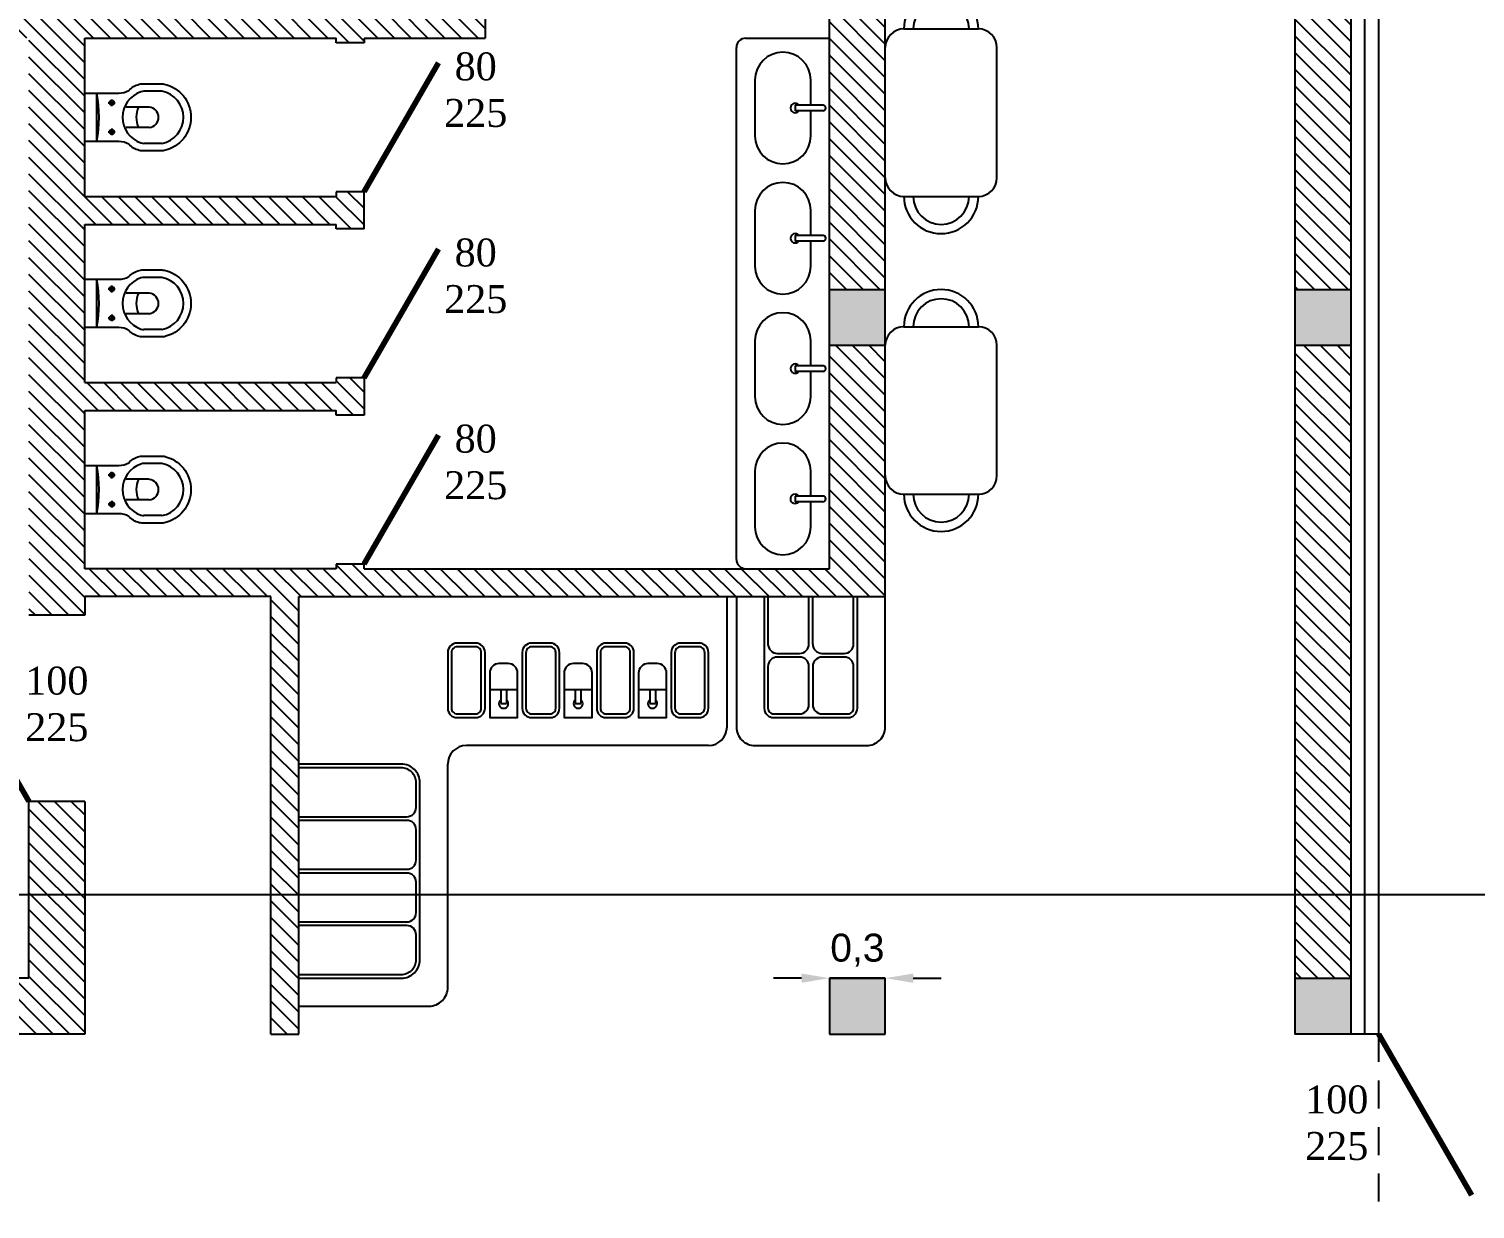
# Model space of a CAD drawing. Header units: millimetres. Extents: x 0 to 2688, y 0 to 2044.
# Drawn here: x 2665.19 to 2672.96, y 2032.53 to 2038.87 of the extents above; entities that cross this region are included whole.
import ezdxf

# ---------------------------------------------------------------- set-up
doc = ezdxf.new("R2010")
doc.units = ezdxf.units.MM
doc.linetypes.add('TRATTEGGIATA', pattern=[0.75, 0.5, -0.25])
doc.styles.get("Standard").update_dxf_attribs({"font": 'arial.ttf'})
doc.linetypes.add('ISOLAMENTO', pattern='A,0.00254,-2.54,[134,ltypeshp.shx,S=2.54,R=0,X=-2.54,Y=0],-5.08,[134,ltypeshp.shx,S=2.54,R=180,X=2.54,Y=0],-2.54', length=10.16254)
doc.dimstyles.new('ISO-25', dxfattribs={"dimtxt": 2.5, "dimasz": 2.5, "dimexe": 1.25, "dimexo": 0.625, "dimtad": 1, "dimtxsty": 'Standard', "dimcen": 2.5, "dimadec": 0, "dimazin": 0, "dimtfac": 1, "dimtmove": 0, "dimatfit": 3, "dimfxl": 1, "dimarcsym": 0})

# ---------------------------------------------------------------- blocks, each defined once
blk = doc.blocks.new('*D54')
at = {"color": 0, "lineweight": -2, "transparency": 16777216}
for p, q in [((2569.3393, 2030.2526), (2569.1893, 2030.2526)), ((2569.4893, 2030.2526), (2569.7893, 2030.2526)), ((2569.9393, 2030.2526), (2570.0893, 2030.2526))]:
    blk.add_line(p, q, dxfattribs=at)
at = {"color": 0, "transparency": 16777216}
for points in [[(2569.3393, 2030.2776), (2569.3393, 2030.2276), (2569.4893, 2030.2526)], [(2569.9393, 2030.2776), (2569.9393, 2030.2276), (2569.7893, 2030.2526)]]:
    blk.add_solid(points, dxfattribs=at)
at = {"layer": 'Defpoints', "color": 0, "transparency": 16777216}
for p in [(2569.4893, 2030.2526), (2569.7893, 2030.2526), (2569.7893, 2029.9526)]:
    blk.add_point(p, dxfattribs=at)
at = {"color": 0, "transparency": 16777216, "insert": (2569.6393, 2030.4026), "char_height": 0.15, "attachment_point": 5}
blk.add_mtext('0,3', dxfattribs=at)
blk = doc.blocks.new('MIS')
h = blk.add_hatch()
h.set_pattern_fill('ANSI31', color=6, scale=0.02, angle=450)
h.set_pattern_definition([(135, (100, 0), (-0.0449012806, -0.0449012806), [])])
h.paths.add_polyline_path([(2558.9893, 2023.9526), (2558.9893, 2023.6526), (2563.4893, 2023.6526), (2563.4893, 2023.9526)])
h.paths.add_polyline_path([(2558.6893, 2029.9526), (2558.6893, 2023.9526), (2558.9893, 2023.9526), (2558.9893, 2029.9526)])
h.paths.add_polyline_path([(2558.6893, 2034.4526), (2558.6893, 2033.9526), (2558.9893, 2033.9526), (2558.9893, 2034.4526)])
h.paths.add_polyline_path([(2558.6893, 2033.6526), (2558.6893, 2033.5526), (2558.9893, 2033.5526), (2558.9893, 2033.6526)])
h.paths.add_polyline_path([(2558.6893, 2030.3526), (2558.6893, 2030.2526), (2558.9893, 2030.2526), (2558.9893, 2030.3526)])
h.paths.add_polyline_path([(2558.9893, 2030.2526), (2558.9893, 2029.9526), (2559.0893, 2029.9526), (2559.0893, 2030.2526)])
h.paths.add_polyline_path([(2558.6893, 2037.4526), (2558.6893, 2035.9526), (2558.9893, 2035.9526), (2559.0143, 2035.9526), (2559.0143, 2036.1026), (2558.9893, 2036.1026), (2558.9893, 2037.4526)])
h.paths.add_polyline_path([(2558.9893, 2037.7526), (2558.9893, 2037.4526), (2559.8393, 2037.4526), (2559.8393, 2036.1026), (2559.8143, 2036.1026), (2559.8143, 2035.9526), (2559.8393, 2035.9526), (2559.9893, 2035.9526), (2560.0143, 2035.9526), (2560.0143, 2036.1026), (2559.9893, 2036.1026), (2559.9893, 2037.4526), (2560.8393, 2037.4526), (2560.8393, 2036.1026), (2560.8143, 2036.1026), (2560.8143, 2035.9526), (2560.8393, 2035.9526), (2560.9893, 2035.9526), (2561.0143, 2035.9526), (2561.0143, 2036.1026), (2560.9893, 2036.1026), (2560.9893, 2037.4526), (2561.8393, 2037.4526), (2561.8393, 2036.1026), (2561.8143, 2036.1026), (2561.8143, 2035.9526), (2561.8393, 2035.9526), (2561.9893, 2035.9526), (2562.0143, 2035.9526), (2562.0143, 2036.1026), (2561.9893, 2036.1026), (2561.9893, 2037.4526), (2562.8393, 2037.4526), (2562.8393, 2036.1026), (2562.8143, 2036.1026), (2562.8143, 2035.9526), (2562.8393, 2035.9526), (2562.8393, 2035.3026), (2564.0893, 2035.3026), (2564.0893, 2035.4526), (2562.9893, 2035.4526), (2562.9893, 2037.4526), (2563.4893, 2037.4526), (2563.4893, 2037.7526)])
h.paths.add_polyline_path([(2563.7893, 2037.7526), (2563.7893, 2037.4526), (2564.5893, 2037.4526), (2564.5893, 2037.7526)])
h.paths.add_polyline_path([(2565.1893, 2037.7526), (2565.1893, 2035.4526), (2565.0893, 2035.4526), (2565.0893, 2035.3026), (2565.1893, 2035.3026), (2565.1893, 2032.2026), (2565.4893, 2032.2026), (2565.4893, 2032.3026), (2566.4893, 2032.3026), (2566.4893, 2029.9526), (2566.6393, 2029.9526), (2566.6393, 2032.3026), (2569.7893, 2032.3026), (2569.7893, 2033.6526), (2569.4893, 2033.6526), (2569.4893, 2032.4526), (2566.9893, 2032.4526), (2566.9893, 2032.4776), (2566.8393, 2032.4776), (2566.8393, 2032.4526), (2565.4893, 2032.4526), (2565.4893, 2033.3026), (2566.8393, 2033.3026), (2566.8393, 2033.2776), (2566.9893, 2033.2776), (2566.9893, 2033.4776), (2566.8393, 2033.4776), (2566.8393, 2033.4526), (2565.4893, 2033.4526), (2565.4893, 2034.3026), (2566.8393, 2034.3026), (2566.8393, 2034.2776), (2566.9893, 2034.2776), (2566.9893, 2034.4776), (2566.8393, 2034.4776), (2566.8393, 2034.4526), (2565.4893, 2034.4526), (2565.4893, 2035.3026), (2566.8393, 2035.3026), (2566.8393, 2035.2776), (2566.9893, 2035.2776), (2566.9893, 2035.3026), (2567.6393, 2035.3026), (2567.6393, 2036.3526), (2567.4893, 2036.3526), (2567.4893, 2035.4526), (2565.4893, 2035.4526), (2565.4893, 2037.7526)])
h.paths.add_polyline_path([(2569.4893, 2036.3526), (2569.4893, 2033.9526), (2569.7893, 2033.9526), (2569.7893, 2036.3526)], flags=17)
h.paths.add_polyline_path([(2571.9893, 2037.4526), (2571.9893, 2033.9526), (2572.2893, 2033.9526), (2572.2893, 2037.4526)])
h.paths.add_polyline_path([(2571.9893, 2033.6526), (2571.9893, 2030.2526), (2572.2893, 2030.2526), (2572.2893, 2033.6526)])
h.paths.add_polyline_path([(2570.0893, 2023.9526), (2570.0893, 2023.6526), (2571.9893, 2023.6526), (2571.9893, 2023.9526)])
h.paths.add_polyline_path([(2565.1893, 2031.2026), (2565.1893, 2030.2526), (2564.1893, 2030.2526), (2564.1893, 2033.9526), (2563.7893, 2033.9526), (2563.7893, 2033.6526), (2564.0393, 2033.6526), (2564.0393, 2030.2526), (2563.7893, 2030.2526), (2563.7893, 2029.9526), (2565.4893, 2029.9526), (2565.4893, 2031.2026)])
h.paths.add_polyline_path([(2560.0893, 2030.2526), (2560.0893, 2029.9526), (2563.4893, 2029.9526), (2563.4893, 2030.2526)])
h.paths.add_polyline_path([(2558.9893, 2033.9526), (2558.9893, 2033.6526), (2563.4893, 2033.6526), (2563.4893, 2033.9526)])
h.paths.add_polyline_path([(2558.6893, 2031.3526), (2558.9893, 2031.3526), (2558.9893, 2032.5526), (2558.6893, 2032.5526)])
h = blk.add_hatch(color=6)
h.dxf.hatch_style = 1
h.paths.add_polyline_path([(2565.7893, 2023.9526), (2565.4893, 2023.9526), (2565.4893, 2023.6526), (2565.7893, 2023.6526)])
h.paths.add_polyline_path([(2567.7893, 2023.9526), (2567.7893, 2023.6526), (2568.0893, 2023.6526), (2568.0893, 2023.9526)])
h.paths.add_polyline_path([(2572.2893, 2023.9526), (2571.9893, 2023.9526), (2571.9893, 2023.6526), (2572.2893, 2023.6526)])
h.paths.add_polyline_path([(2570.0893, 2023.6526), (2570.0893, 2023.9526), (2569.7893, 2023.9526), (2569.7893, 2023.6526)])
h.paths.add_polyline_path([(2572.2893, 2028.6526), (2572.2893, 2028.9526), (2571.9893, 2028.9526), (2571.9893, 2028.6526)])
h.paths.add_polyline_path([(2569.7893, 2030.2526), (2569.4893, 2030.2526), (2569.4893, 2029.9526), (2569.7893, 2029.9526)])
h.paths.add_polyline_path([(2572.2893, 2030.2526), (2571.9893, 2030.2526), (2571.9893, 2029.9526), (2572.2893, 2029.9526)])
h.paths.add_polyline_path([(2571.9893, 2033.9526), (2571.9893, 2033.6526), (2572.2893, 2033.6526), (2572.2893, 2033.9526)])
h.paths.add_polyline_path([(2571.9893, 2037.4526), (2572.2893, 2037.4526), (2572.2893, 2037.7526), (2571.9893, 2037.7526)])
h.paths.add_polyline_path([(2569.7893, 2037.7526), (2569.4893, 2037.7526), (2569.4893, 2037.4526), (2569.7893, 2037.4526)])
h.paths.add_polyline_path([(2563.7893, 2037.7526), (2563.4893, 2037.7526), (2563.4893, 2037.4526), (2563.5632, 2037.4526), (2563.7893, 2037.4526)])
h.paths.add_polyline_path([(2563.7893, 2033.9526), (2563.4893, 2033.9526), (2563.4893, 2033.6526), (2563.7893, 2033.6526)])
h.paths.add_polyline_path([(2563.4893, 2029.9526), (2563.7893, 2029.9526), (2563.7893, 2030.2526), (2563.4893, 2030.2526)])
h.paths.add_polyline_path([(2558.9893, 2033.9526), (2558.6893, 2033.9526), (2558.6893, 2033.6526), (2558.9893, 2033.6526)])
h.paths.add_polyline_path([(2558.6893, 2030.2526), (2558.6893, 2029.9526), (2558.9893, 2029.9526), (2558.9893, 2030.2526)])
h.paths.add_polyline_path([(2558.9893, 2037.4526), (2558.9893, 2037.7526), (2558.6893, 2037.7526), (2558.6893, 2037.4526)])
h.paths.add_polyline_path([(2558.6893, 2023.6526), (2558.9893, 2023.6526), (2558.9893, 2023.9526), (2558.6893, 2023.9526)])
h.paths.add_polyline_path([(2563.7893, 2023.6526), (2563.7893, 2023.9526), (2563.4893, 2023.9526), (2563.4893, 2023.6526)])
h = blk.add_hatch(color=6)
h.dxf.hatch_style = 1
h.paths.add_polyline_path([(2569.4893, 2033.6526), (2569.7893, 2033.6526), (2569.7893, 2033.9526), (2569.4893, 2033.9526)])
for p, q in [((2571.9893, 2037.4526), (2571.9893, 2029.9526)), ((2572.2893, 2037.4526), (2572.2893, 2029.9526)), ((2567.6393, 2036.3526), (2567.6393, 2035.3026)), ((2569.4893, 2032.4526), (2569.4893, 2036.3526)), ((2569.7893, 2032.3026), (2569.7893, 2036.3526)), ((2569.8893, 2035.3526), (2570.2893, 2035.3526)), ((2565.4893, 2034.4526), (2565.4893, 2035.3026)), ((2565.4893, 2035.3026), (2566.8393, 2035.3026)), ((2566.8393, 2035.2776), (2566.8393, 2035.3026)), ((2566.9893, 2035.2776), (2566.8393, 2035.2776)), ((2566.9893, 2035.3026), (2567.6393, 2035.3026)), ((2566.9893, 2035.3026), (2566.9893, 2035.2776)), ((2568.9893, 2032.5026), (2568.9893, 2035.2526)), ((2569.0393, 2035.3026), (2569.4893, 2035.3026)), ((2569.7893, 2034.5526), (2569.7893, 2035.2526)), ((2570.3893, 2034.5526), (2570.3893, 2035.2526)), ((2565.9037, 2035.0176), (2565.8068, 2035.0176)), ((2565.5542, 2034.7476), (2565.5542, 2035.0076)), ((2569.4549, 2034.9426), (2569.3049, 2034.9426)), ((2569.3049, 2034.9426), (2569.3049, 2034.9126)), ((2565.8356, 2034.9327), (2565.7122, 2034.9327)), ((2569.4549, 2034.9126), (2569.3049, 2034.9126)), ((2565.8356, 2034.8225), (2565.7122, 2034.8225)), ((2565.9037, 2034.7376), (2565.8068, 2034.7376)), ((2566.9893, 2034.4776), (2566.8393, 2034.4776)), ((2566.8393, 2034.4776), (2566.8393, 2034.4526)), ((2566.9893, 2034.2776), (2566.9893, 2034.4776)), ((2565.4893, 2034.4526), (2566.8393, 2034.4526)), ((2569.8893, 2034.4526), (2570.2893, 2034.4526)), ((2565.4893, 2034.3026), (2566.8393, 2034.3026)), ((2565.4893, 2033.4526), (2565.4893, 2034.3026)), ((2566.8393, 2034.2776), (2566.8393, 2034.3026)), ((2566.9893, 2034.2776), (2566.8393, 2034.2776)), ((2569.455, 2034.2426), (2569.305, 2034.2426)), ((2569.305, 2034.2426), (2569.305, 2034.2126)), ((2569.455, 2034.2126), (2569.305, 2034.2126)), ((2565.5542, 2033.7476), (2565.5542, 2034.0076)), ((2565.9037, 2034.0176), (2565.8068, 2034.0176)), ((2565.8356, 2033.9327), (2565.7122, 2033.9327)), ((2569.4893, 2033.9526), (2569.7893, 2033.9526)), ((2571.9893, 2033.9526), (2572.2893, 2033.9526)), ((2565.8356, 2033.8225), (2565.7122, 2033.8225)), ((2565.9037, 2033.7376), (2565.8068, 2033.7376)), ((2569.8893, 2033.7526), (2570.2893, 2033.7526)), ((2569.4893, 2033.6526), (2569.7893, 2033.6526)), ((2569.7893, 2032.9526), (2569.7893, 2033.6526)), ((2570.3893, 2032.9526), (2570.3893, 2033.6526)), ((2571.9893, 2033.6526), (2572.2893, 2033.6526)), ((2569.455, 2033.5426), (2569.305, 2033.5426)), ((2569.305, 2033.5426), (2569.305, 2033.5126)), ((2566.9893, 2033.4776), (2566.8393, 2033.4776)), ((2566.8393, 2033.4776), (2566.8393, 2033.4526)), ((2566.9893, 2033.4776), (2566.9893, 2033.2776)), ((2569.455, 2033.5126), (2569.305, 2033.5126)), ((2565.4893, 2033.4526), (2566.8393, 2033.4526)), ((2565.4893, 2033.3026), (2566.8393, 2033.3026)), ((2565.4893, 2032.4526), (2565.4893, 2033.3026)), ((2566.8393, 2033.2776), (2566.8393, 2033.3026)), ((2566.9893, 2033.2776), (2566.8393, 2033.2776)), ((2565.5542, 2032.7476), (2565.5542, 2033.0076)), ((2565.9037, 2033.0176), (2565.8068, 2033.0176)), ((2565.8356, 2032.9327), (2565.7122, 2032.9327)), ((2569.4547, 2032.8426), (2569.3047, 2032.8426)), ((2569.3047, 2032.8426), (2569.3047, 2032.8126)), ((2569.8893, 2032.8526), (2570.2893, 2032.8526)), ((2565.8356, 2032.8225), (2565.7122, 2032.8225)), ((2569.4547, 2032.8126), (2569.3047, 2032.8126)), ((2565.9037, 2032.7376), (2565.8068, 2032.7376)), ((2566.8393, 2032.4526), (2565.4893, 2032.4526)), ((2566.9893, 2032.4776), (2566.8393, 2032.4776)), ((2566.8393, 2032.4776), (2566.8393, 2032.4526)), ((2566.9893, 2032.4526), (2566.9893, 2032.4776)), ((2566.9893, 2032.4526), (2569.4893, 2032.4526)), ((2566.4893, 2032.3026), (2565.4893, 2032.3026)), ((2565.4893, 2032.3026), (2565.4893, 2032.2026)), ((2566.4893, 2029.9526), (2566.4893, 2032.3026)), ((2566.6393, 2029.9526), (2566.6393, 2032.3026)), ((2566.6393, 2032.3026), (2569.7893, 2032.3026)), ((2568.9393, 2031.6026), (2568.9393, 2032.3026)), ((2569.3993, 2032.0476), (2569.3993, 2032.3026)), ((2565.4893, 2032.2026), (2565.1893, 2032.2026)), ((2567.8143, 2031.8026), (2567.6643, 2031.8026)), ((2567.7243, 2031.8026), (2567.7243, 2031.7276)), ((2567.7543, 2031.8026), (2567.7543, 2031.7276)), ((2568.2143, 2031.8026), (2568.0643, 2031.8026)), ((2568.1243, 2031.8026), (2568.1243, 2031.7276)), ((2568.1543, 2031.8026), (2568.1543, 2031.7276)), ((2568.6143, 2031.8026), (2568.4643, 2031.8026)), ((2568.5243, 2031.8026), (2568.5243, 2031.7276)), ((2568.5543, 2031.8026), (2568.5543, 2031.7276)), ((2567.7243, 2031.7276), (2567.7543, 2031.7276)), ((2568.1243, 2031.7276), (2568.1543, 2031.7276)), ((2568.5243, 2031.7276), (2568.5543, 2031.7276)), ((2568.8393, 2031.5026), (2567.5393, 2031.5026)), ((2565.1893, 2030.2526), (2565.1893, 2031.2026)), ((2565.4893, 2031.2026), (2565.1893, 2031.2026)), ((2565.4893, 2031.2026), (2565.4893, 2029.9526)), ((2565.1893, 2030.2526), (2564.1893, 2030.2526)), ((2569.7893, 2030.2526), (2569.4893, 2030.2526)), ((2569.4893, 2030.2526), (2569.4893, 2029.9526)), ((2569.7893, 2029.9526), (2569.7893, 2030.2526)), ((2571.9893, 2030.2526), (2572.2893, 2030.2526)), ((2565.4893, 2029.9526), (2563.4893, 2029.9526)), ((2566.4893, 2029.9526), (2566.6393, 2029.9526)), ((2569.4893, 2029.9526), (2569.7893, 2029.9526)), ((2572.4393, 2029.9526), (2571.9893, 2029.9526))]:
    blk.add_line(p, q)
for points in [[(2571.9893, 2037.9026), (2572.4393, 2037.9026), (2572.4393, 2029.9526)], [(2565.6157, 2034.956), (2565.6532, 2034.956)], [(2565.6341, 2034.9372), (2565.6341, 2034.9735)], [(2565.6157, 2034.7991), (2565.6532, 2034.7991)], [(2565.6341, 2034.8179), (2565.6341, 2034.7817)], [(2565.6157, 2033.956), (2565.6532, 2033.956)], [(2565.6341, 2033.9372), (2565.6341, 2033.9735)], [(2565.6157, 2033.7991), (2565.6532, 2033.7991)], [(2565.6341, 2033.8179), (2565.6341, 2033.7817)], [(2565.6157, 2032.956), (2565.6532, 2032.956)], [(2565.6341, 2032.9372), (2565.6341, 2032.9735)], [(2565.6157, 2032.7991), (2565.6532, 2032.7991)], [(2565.6341, 2032.8179), (2565.6341, 2032.7817)]]:
    blk.add_lwpolyline(points)
at = {"linetype": 'ISOLAMENTO', "ltscale": 0.007}
blk.add_lwpolyline([(2571.9893, 2037.8276), (2572.3643, 2037.8276), (2572.3643, 2029.9526)], dxfattribs=at)
at = {"color": 116, "true_color": 0x136734, "const_width": 0.03}
for points in [[(2566.9893, 2034.4776), (2567.3893, 2035.1704)], [(2566.9893, 2033.4776), (2567.3893, 2034.1704)], [(2566.9893, 2032.4776), (2567.3893, 2033.1704)], [(2564.6893, 2032.0686), (2565.1893, 2031.2026)], [(2572.4393, 2029.9526), (2572.9393, 2029.0865)]]:
    blk.add_lwpolyline(points, dxfattribs=at)
for points in [[(2569.3893, 2034.9426), (2569.3893, 2035.0776, 1), (2569.0893, 2035.0776), (2569.0893, 2034.7776, 1), (2569.3893, 2034.7776), (2569.3893, 2034.9126)], [(2569.3893, 2034.2426), (2569.3893, 2034.3776, 1), (2569.0893, 2034.3776), (2569.0893, 2034.0776, 1), (2569.3893, 2034.0776), (2569.3893, 2034.2126)], [(2569.3893, 2033.5426), (2569.3893, 2033.6776, 1), (2569.0893, 2033.6776), (2569.0893, 2033.3776, 1), (2569.3893, 2033.3776), (2569.3893, 2033.5126)], [(2569.3893, 2032.8426), (2569.3893, 2032.9776, 1), (2569.0893, 2032.9776), (2569.0893, 2032.6776, 1), (2569.3893, 2032.6776), (2569.3893, 2032.8126)], [(2568.9893, 2032.3026), (2568.9893, 2031.6026, 0.414214), (2569.0893, 2031.5026), (2569.6893, 2031.5026, 0.414214), (2569.7893, 2031.6026), (2569.7893, 2032.3026)], [(2569.1393, 2032.3026), (2569.1393, 2031.7026, 0.414214), (2569.1893, 2031.6526), (2569.5893, 2031.6526, 0.414214), (2569.6393, 2031.7026), (2569.6393, 2032.3026)], [(2569.1593, 2032.3026), (2569.1593, 2032.0476, 0.414214), (2569.2093, 2031.9976), (2569.3293, 2031.9976, 0.414214), (2569.3793, 2032.0476), (2569.3793, 2032.3026)], [(2569.4493, 2031.9976), (2569.5693, 2031.9976, 0.414214), (2569.6193, 2032.0476), (2569.6193, 2032.3026)], [(2569.3793, 2031.9276, 0.414214), (2569.3293, 2031.9776), (2569.2093, 2031.9776, 0.414214), (2569.1593, 2031.9276), (2569.1593, 2031.7026, 0.414214), (2569.1893, 2031.6726), (2569.3293, 2031.6726, 0.414214), (2569.3793, 2031.7226), (2569.3793, 2031.9276)], [(2569.3993, 2031.9276), (2569.3993, 2031.7226, 0.414214), (2569.4493, 2031.6726), (2569.5893, 2031.6726, 0.414214), (2569.6193, 2031.7026), (2569.6193, 2031.9276, 0.414214), (2569.5693, 2031.9776), (2569.4493, 2031.9776)], [(2566.6393, 2030.1026), (2567.3393, 2030.1026, 0.414214), (2567.4393, 2030.2026), (2567.4393, 2031.4026)], [(2566.6393, 2030.2526), (2567.1893, 2030.2526, 0.414214), (2567.2893, 2030.3526), (2567.2893, 2031.3026, 0.414214), (2567.1893, 2031.4026), (2566.6393, 2031.4026)], [(2566.6393, 2031.1201), (2567.2193, 2031.1201, 0.414214), (2567.2693, 2031.1701), (2567.2693, 2031.3026, 0.414214), (2567.1893, 2031.3826), (2566.6393, 2031.3826)], [(2566.6393, 2030.8376), (2567.2193, 2030.8376, 0.414214), (2567.2693, 2030.8876), (2567.2693, 2031.0501, 0.414214), (2567.2193, 2031.1001), (2566.6393, 2031.1001)], [(2566.6393, 2030.5551), (2567.2193, 2030.5551, 0.414214), (2567.2693, 2030.6051), (2567.2693, 2030.7676, 0.414214), (2567.2193, 2030.8176), (2566.6393, 2030.8176)], [(2566.6393, 2030.2726), (2567.1893, 2030.2726, 0.414214), (2567.2693, 2030.3526), (2567.2693, 2030.4851, 0.414214), (2567.2193, 2030.5351), (2566.6393, 2030.5351)]]:
    blk.add_lwpolyline(points, format="xyb")
for points in [[(2565.4893, 2035.0026, -0.414214), (2565.4943, 2035.0076), (2565.6726, 2035.0076, 0.141492), (2565.7254, 2035.0222, -0.126616), (2565.7813, 2035.0555, -0.071449), (2565.7954, 2035.0576), (2565.9047, 2035.0576, -0.053979), (2565.9154, 2035.0564, -0.80461), (2565.9154, 2034.6987, -0.053979), (2565.9047, 2034.6976), (2565.7954, 2034.6976, -0.071449), (2565.7813, 2034.6996, -0.126616), (2565.7254, 2034.7329, 0.141492), (2565.6726, 2034.7476), (2565.4943, 2034.7476, -0.414214), (2565.4893, 2034.7526)], [(2565.4893, 2034.0026, -0.414214), (2565.4943, 2034.0076), (2565.6726, 2034.0076, 0.141492), (2565.7254, 2034.0222, -0.126616), (2565.7813, 2034.0555, -0.071449), (2565.7954, 2034.0576), (2565.9047, 2034.0576, -0.053979), (2565.9154, 2034.0564, -0.80461), (2565.9154, 2033.6987, -0.053979), (2565.9047, 2033.6976), (2565.7954, 2033.6976, -0.071449), (2565.7813, 2033.6996, -0.126616), (2565.7254, 2033.7329, 0.141492), (2565.6726, 2033.7476), (2565.4943, 2033.7476, -0.414214), (2565.4893, 2033.7526)], [(2565.4893, 2033.0026, -0.414214), (2565.4943, 2033.0076), (2565.6726, 2033.0076, 0.141492), (2565.7254, 2033.0222, -0.126616), (2565.7813, 2033.0555, -0.071449), (2565.7954, 2033.0576), (2565.9047, 2033.0576, -0.053979), (2565.9154, 2033.0564, -0.80461), (2565.9154, 2032.6987, -0.053979), (2565.9047, 2032.6976), (2565.7954, 2032.6976, -0.071449), (2565.7813, 2032.6996, -0.126616), (2565.7254, 2032.7329, 0.141492), (2565.6726, 2032.7476), (2565.4943, 2032.7476, -0.414214), (2565.4893, 2032.7526)], [(2567.4393, 2032.0026), (2567.4393, 2031.7026, 0.414214), (2567.4893, 2031.6526), (2567.5893, 2031.6526, 0.414214), (2567.6393, 2031.7026), (2567.6393, 2032.0026, 0.414214), (2567.5893, 2032.0526), (2567.4893, 2032.0526, 0.414214)], [(2567.4593, 2032.0026), (2567.4593, 2031.7026, 0.414214), (2567.4893, 2031.6726), (2567.5893, 2031.6726, 0.414214), (2567.6193, 2031.7026), (2567.6193, 2032.0026, 0.414214), (2567.5893, 2032.0326), (2567.4893, 2032.0326, 0.414214)], [(2567.8393, 2032.0026), (2567.8393, 2031.7026, 0.414214), (2567.8893, 2031.6526), (2567.9893, 2031.6526, 0.414214), (2568.0393, 2031.7026), (2568.0393, 2032.0026, 0.414214), (2567.9893, 2032.0526), (2567.8893, 2032.0526, 0.414214)], [(2567.8593, 2032.0026), (2567.8593, 2031.7026, 0.414214), (2567.8893, 2031.6726), (2567.9893, 2031.6726, 0.414214), (2568.0193, 2031.7026), (2568.0193, 2032.0026, 0.414214), (2567.9893, 2032.0326), (2567.8893, 2032.0326, 0.414214)], [(2568.2393, 2032.0026), (2568.2393, 2031.7026, 0.414214), (2568.2893, 2031.6526), (2568.3893, 2031.6526, 0.414214), (2568.4393, 2031.7026), (2568.4393, 2032.0026, 0.414214), (2568.3893, 2032.0526), (2568.2893, 2032.0526, 0.414214)], [(2568.2593, 2032.0026), (2568.2593, 2031.7026, 0.414214), (2568.2893, 2031.6726), (2568.3893, 2031.6726, 0.414214), (2568.4193, 2031.7026), (2568.4193, 2032.0026, 0.414214), (2568.3893, 2032.0326), (2568.2893, 2032.0326, 0.414214)], [(2568.6393, 2032.0026), (2568.6393, 2031.7026, 0.414214), (2568.6893, 2031.6526), (2568.7893, 2031.6526, 0.414214), (2568.8393, 2031.7026), (2568.8393, 2032.0026, 0.414214), (2568.7893, 2032.0526), (2568.6893, 2032.0526, 0.414214)], [(2568.6593, 2032.0026), (2568.6593, 2031.7026, 0.414214), (2568.6893, 2031.6726), (2568.7893, 2031.6726, 0.414214), (2568.8193, 2031.7026), (2568.8193, 2032.0026, 0.414214), (2568.7893, 2032.0326), (2568.6893, 2032.0326, 0.414214)], [(2567.6643, 2031.8926), (2567.6643, 2031.6526), (2567.8143, 2031.6526), (2567.8143, 2031.8926, 0.414214), (2567.7643, 2031.9426), (2567.7143, 2031.9426, 0.414214)], [(2568.0643, 2031.8926), (2568.0643, 2031.6526), (2568.2143, 2031.6526), (2568.2143, 2031.8926, 0.414214), (2568.1643, 2031.9426), (2568.1143, 2031.9426, 0.414214)], [(2568.4643, 2031.8926), (2568.4643, 2031.6526), (2568.6143, 2031.6526), (2568.6143, 2031.8926, 0.414214), (2568.5643, 2031.9426), (2568.5143, 2031.9426, 0.414214)]]:
    blk.add_lwpolyline(points, format="xyb", close=True)
for centre in [(2565.6341, 2034.956), (2565.6341, 2034.7991), (2565.6341, 2033.956), (2565.6341, 2033.7991), (2565.6341, 2032.956), (2565.6341, 2032.7991)]:
    blk.add_circle(centre, 0.0125)
for centre, radius, start, end in [((2570.0893, 2035.3526), 0.2, 0, 180), ((2570.0893, 2035.3526), 0.15, 0, 180), ((2569.8893, 2035.2526), 0.1, 90, 180), ((2570.2893, 2035.2526), 0.1, 0, 90), ((2569.0393, 2035.2526), 0.05, 90, 180), ((2565.8378, 2034.8776), 0.1452, 109.02245, 250.97755), ((2565.8068, 2034.9676), 0.05, 90, 109.02245), ((2565.8767, 2034.8776), 0.1426, 280.88228, 79.11772), ((2564.8535, 2034.8776), 0.7126, 349.48922, 10.51078), ((2569.3049, 2034.9276), 0.025, 36.8699, 323.1301), ((2569.4549, 2034.9276), 0.015, 270, 90), ((2565.8968, 2034.8778), 0.1309, 154.96729, 205.03271), ((2565.8303, 2034.8776), 0.0553, 275.49445, 84.50555), ((2565.8068, 2034.7876), 0.05, 250.97755, 270), ((2569.8893, 2034.5526), 0.1, 180, 270), ((2570.2893, 2034.5526), 0.1, 270, 0), ((2570.0893, 2034.4526), 0.2, 180, 0), ((2570.0893, 2034.4526), 0.15, 180, 0), ((2569.305, 2034.2276), 0.025, 36.8699, 323.1301), ((2569.455, 2034.2276), 0.015, 270, 90), ((2564.8535, 2033.8776), 0.7126, 349.48922, 10.51078), ((2565.8378, 2033.8776), 0.1452, 109.02245, 250.97755), ((2565.8068, 2033.9676), 0.05, 90, 109.02245), ((2565.8767, 2033.8776), 0.1426, 280.88228, 79.11772), ((2565.8968, 2033.8778), 0.1309, 154.96729, 205.03271), ((2565.8303, 2033.8776), 0.0553, 275.49445, 84.50555), ((2570.0893, 2033.7526), 0.2, 0, 180), ((2570.0893, 2033.7526), 0.15, 0, 180), ((2565.8068, 2033.7876), 0.05, 250.97755, 270), ((2569.8893, 2033.6526), 0.1, 90, 180), ((2570.2893, 2033.6526), 0.1, 0, 90), ((2569.305, 2033.5276), 0.025, 36.8699, 323.1301), ((2569.455, 2033.5276), 0.015, 270, 90), ((2564.8535, 2032.8776), 0.7126, 349.48922, 10.51078), ((2565.8378, 2032.8776), 0.1452, 109.02245, 250.97755), ((2565.8068, 2032.9676), 0.05, 90, 109.02245), ((2565.8767, 2032.8776), 0.1426, 280.88228, 79.11772), ((2565.8968, 2032.8778), 0.1309, 154.96729, 205.03271), ((2565.8303, 2032.8776), 0.0553, 275.49445, 84.50555), ((2569.8893, 2032.9526), 0.1, 180, 270), ((2570.2893, 2032.9526), 0.1, 270, 0), ((2569.3047, 2032.8276), 0.025, 36.8699, 323.1301), ((2569.4547, 2032.8276), 0.015, 270, 90), ((2570.0893, 2032.8526), 0.2, 180, 0), ((2570.0893, 2032.8526), 0.15, 180, 0), ((2565.8068, 2032.7876), 0.05, 250.97755, 270), ((2569.0393, 2032.5026), 0.05, 180, 270), ((2569.4493, 2032.0476), 0.05, 180, 270), ((2569.4493, 2031.9276), 0.05, 90, 180), ((2567.7393, 2031.7276), 0.025, 126.8699, 53.1301), ((2568.1393, 2031.7276), 0.025, 126.8699, 53.1301), ((2568.5393, 2031.7276), 0.025, 126.8699, 53.1301), ((2568.8393, 2031.6026), 0.1, 270, 0), ((2567.5393, 2031.4026), 0.1, 90, 180)]:
    blk.add_arc(centre, radius, start, end)
at = {"color": 116, "true_color": 0x136734, "char_height": 0.15, "attachment_point": 9}
for s, insert in [('\\pxqc;{\\fTimes New Roman|b0|i0|c0|p18;80\\P225}', (2567.7681, 2034.824)), ('\\pxqc;{\\fTimes New Roman|b0|i0|c0|p18;80\\P225}', (2567.7681, 2033.824)), ('\\pxqc;{\\fTimes New Roman|b0|i0|c0|p18;80\\P225}', (2567.7681, 2032.824)), ('\\pxqc;{\\fTimes New Roman|b0|i0|c0|p18;100\\P225}', (2565.5181, 2031.5239)), ('\\pxqc;{\\fTimes New Roman|b0|i0|c0|p18;100\\P225}', (2572.3931, 2029.2739))]:
    blk.add_mtext_dynamic_manual_height_columns(s, width=0.357638, gutter_width=12.5, heights=[0], dxfattribs=dict(at, insert=insert))
at = {"color": 6}
dim = blk.add_linear_dim(base=(2569.7893, 2030.2526), p1=(2569.4893, 2030.2526), p2=(2569.7893, 2029.9526), dimstyle='ISO-25', override={"dimtxt": 0.15, "dimasz": 0.15, "dimse1": 1, "dimse2": 1, "dimtmove": 2}, dxfattribs=at)
dim.commit()
dim.dimension.update_dxf_attribs({"geometry": '*D54', "text_midpoint": (2569.6393, 2030.4026), "dimtype": 160})

msp = doc.modelspace()

# ---------------------------------------------------------------- linework, layer by layer
at = {"color": 1, "linetype": 'TRATTEGGIATA', "ltscale": 0.3}
msp.add_line((2672.4393, 2034.22), (2672.4393, 2018.5351), dxfattribs=at)
at = {"color": 1}
msp.add_lwpolyline([(2657.1243, 2035.22), (2657.1243, 2034.22), (2677.2893, 2034.22), (2677.2893, 2035.22)], dxfattribs=at)

# ---------------------------------------------------------------- block references
msp.add_blockref('MIS', (100, 3.5175))

doc.saveas('drawing.dxf')
